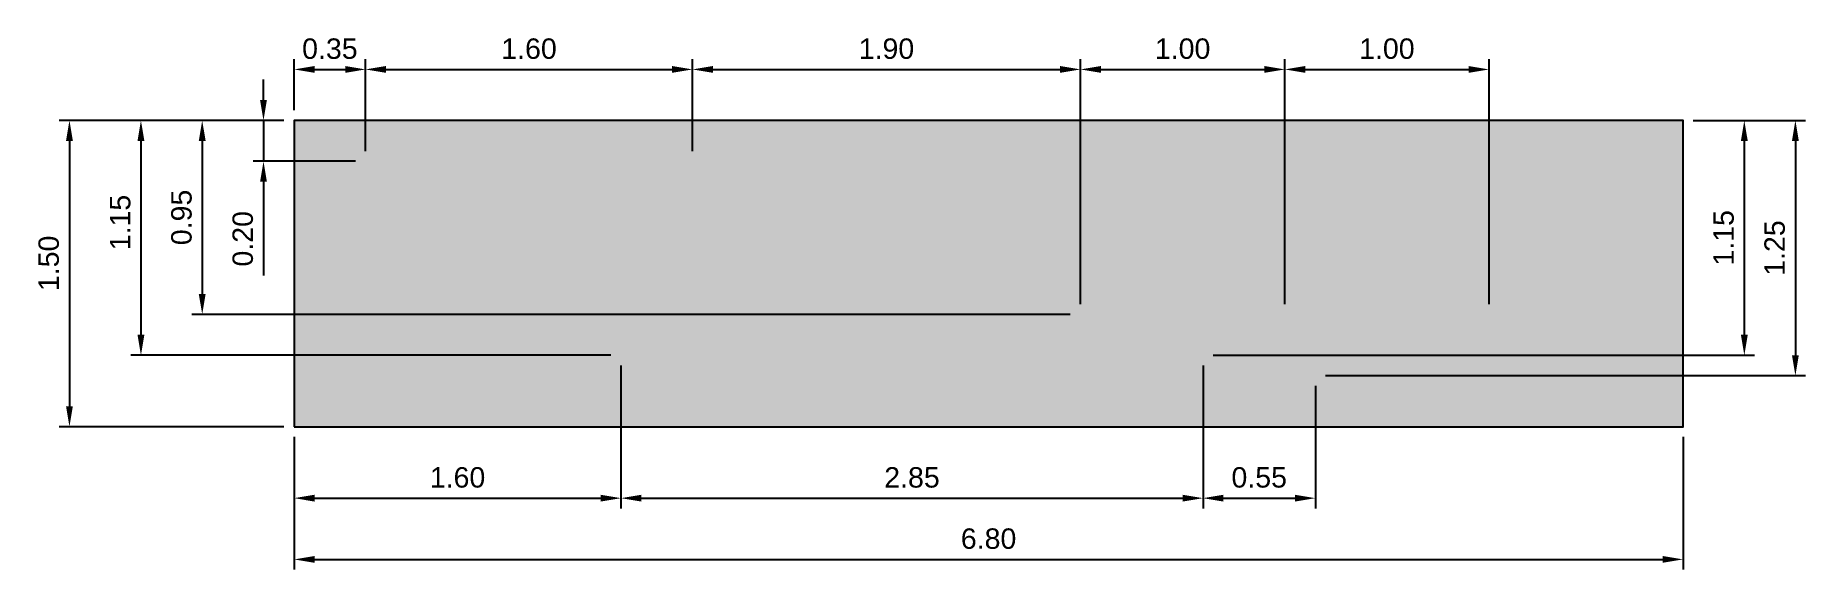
# Model space of a CAD drawing. Header units: inches. Extents: x -1.27 to 7.4, y -0.7 to 1.92.
import ezdxf

# ---------------------------------------------------------------- set-up
doc = ezdxf.new("R2010")
doc.units = ezdxf.units.IN
doc.layers.add('hrany', color=92, linetype='Continuous')
doc.layers.add('koty', color=5, linetype='Continuous')
doc.styles.get("Standard").update_dxf_attribs({"font": 'arial.ttf'})
doc.dimstyles.new('RadioStack_annotation_style', dxfattribs={"dimtxt": 0.1, "dimasz": 0.1, "dimexe": 0.05, "dimexo": 0.05, "dimgap": 0.05, "dimtad": 1, "dimzin": 1, "dimdsep": 46, "dimtxsty": 'Standard', "dimcen": 0.1, "dimclrd": 256, "dimadec": 0, "dimazin": 0, "dimtfac": 1, "dimtmove": 0, "dimatfit": 3, "dimfxl": 1, "dimarcsym": 0})

# ---------------------------------------------------------------- blocks, each defined once
blk = doc.blocks.new('*D3')
at = {"layer": 'Defpoints', "color": 0, "lineweight": -3, "transparency": 16777216}
for p in [(0, 1.5), (-1.1, 0), (0, 0)]:
    blk.add_point(p, dxfattribs=at)
at = {"layer": 'koty', "color": 0, "lineweight": -2, "transparency": 16777216}
for p, q in [((-0.05, 1.5), (-1.15, 1.5)), ((-0.05, 0), (-1.15, 0))]:
    blk.add_line(p, q, dxfattribs=at)
at = {"layer": 'koty', "lineweight": -2, "transparency": 16777216}
blk.add_line((-1.1, 1.4), (-1.1, 0.1), dxfattribs=at)
at = {"layer": 'koty', "lineweight": -3, "transparency": 16777216}
for points in [[(-1.1167, 1.4), (-1.0833, 1.4), (-1.1, 1.5)], [(-1.1167, 0.1), (-1.0833, 0.1), (-1.1, 0)]]:
    blk.add_solid(points, dxfattribs=at)
at = {"layer": 'koty', "color": 0, "lineweight": -3, "transparency": 16777216, "insert": (-1.2011, 0.8), "char_height": 0.1, "attachment_point": 5, "rotation": 90}
blk.add_mtext('1.50', dxfattribs=at)
blk = doc.blocks.new('*D9')
at = {"layer": 'Defpoints', "color": 0, "lineweight": -3, "transparency": 16777216}
for p in [(0, 1.5), (-0.15, 1.3), (0.35, 1.3)]:
    blk.add_point(p, dxfattribs=at)
at = {"layer": 'koty', "lineweight": -2, "transparency": 16777216}
for p, q in [((-0.15, 1.6), (-0.15, 1.7)), ((-0.15, 1.5), (-0.15, 1.3)), ((-0.15, 1.2), (-0.15, 0.7406))]:
    blk.add_line(p, q, dxfattribs=at)
at = {"layer": 'koty', "color": 0, "lineweight": -2, "transparency": 16777216}
for p, q in [((-0.05, 1.5), (-0.2, 1.5)), ((0.3, 1.3), (-0.2, 1.3))]:
    blk.add_line(p, q, dxfattribs=at)
at = {"layer": 'koty', "lineweight": -3, "transparency": 16777216}
for points in [[(-0.1667, 1.6), (-0.1333, 1.6), (-0.15, 1.5)], [(-0.1667, 1.2), (-0.1333, 1.2), (-0.15, 1.3)]]:
    blk.add_solid(points, dxfattribs=at)
at = {"layer": 'koty', "color": 0, "lineweight": -3, "transparency": 16777216, "insert": (-0.2511, 0.9203), "char_height": 0.1, "attachment_point": 5, "rotation": 90}
blk.add_mtext('0.20', dxfattribs=at)
blk = doc.blocks.new('*D10')
at = {"layer": 'Defpoints', "color": 0, "lineweight": -3, "transparency": 16777216}
for p in [(0, 1.5), (-0.75, 0.35), (1.6, 0.35)]:
    blk.add_point(p, dxfattribs=at)
at = {"layer": 'koty', "color": 0, "lineweight": -2, "transparency": 16777216}
for p, q in [((-0.05, 1.5), (-0.8, 1.5)), ((1.55, 0.35), (-0.8, 0.35))]:
    blk.add_line(p, q, dxfattribs=at)
at = {"layer": 'koty', "lineweight": -2, "transparency": 16777216}
blk.add_line((-0.75, 1.4), (-0.75, 0.45), dxfattribs=at)
at = {"layer": 'koty', "lineweight": -3, "transparency": 16777216}
for points in [[(-0.7667, 1.4), (-0.7333, 1.4), (-0.75, 1.5)], [(-0.7667, 0.45), (-0.7333, 0.45), (-0.75, 0.35)]]:
    blk.add_solid(points, dxfattribs=at)
at = {"layer": 'koty', "color": 0, "lineweight": -3, "transparency": 16777216, "insert": (-0.8511, 1), "char_height": 0.1, "attachment_point": 5, "rotation": 90}
blk.add_mtext('1.15', dxfattribs=at)
blk = doc.blocks.new('*D11')
at = {"layer": 'Defpoints', "color": 0, "lineweight": -3, "transparency": 16777216}
for p in [(0, 1.5), (-0.45, 0.55), (3.85, 0.55)]:
    blk.add_point(p, dxfattribs=at)
at = {"layer": 'koty', "color": 0, "lineweight": -2, "transparency": 16777216}
for p, q in [((-0.05, 1.5), (-0.5, 1.5)), ((3.8, 0.55), (-0.5, 0.55))]:
    blk.add_line(p, q, dxfattribs=at)
at = {"layer": 'koty', "lineweight": -2, "transparency": 16777216}
blk.add_line((-0.45, 1.4), (-0.45, 0.65), dxfattribs=at)
at = {"layer": 'koty', "lineweight": -3, "transparency": 16777216}
for points in [[(-0.4667, 1.4), (-0.4333, 1.4), (-0.45, 1.5)], [(-0.4667, 0.65), (-0.4333, 0.65), (-0.45, 0.55)]]:
    blk.add_solid(points, dxfattribs=at)
at = {"layer": 'koty', "color": 0, "lineweight": -3, "transparency": 16777216, "insert": (-0.5511, 1.025), "char_height": 0.1, "attachment_point": 5, "rotation": 90}
blk.add_mtext('0.95', dxfattribs=at)
blk = doc.blocks.new('*D12')
at = {"layer": 'Defpoints', "color": 0, "lineweight": -3, "transparency": 16777216}
for p in [(6.8, 1.5), (4.45, 0.35), (7.1, 0.35)]:
    blk.add_point(p, dxfattribs=at)
at = {"layer": 'koty', "color": 0, "lineweight": -2, "transparency": 16777216}
for p, q in [((6.85, 1.5), (7.15, 1.5)), ((4.5, 0.35), (7.15, 0.35))]:
    blk.add_line(p, q, dxfattribs=at)
at = {"layer": 'koty', "lineweight": -2, "transparency": 16777216}
blk.add_line((7.1, 1.4), (7.1, 0.45), dxfattribs=at)
at = {"layer": 'koty', "lineweight": -3, "transparency": 16777216}
for points in [[(7.0833, 1.4), (7.1167, 1.4), (7.1, 1.5)], [(7.0833, 0.45), (7.1167, 0.45), (7.1, 0.35)]]:
    blk.add_solid(points, dxfattribs=at)
at = {"layer": 'koty', "color": 0, "lineweight": -3, "transparency": 16777216, "insert": (6.9989, 0.925), "char_height": 0.1, "attachment_point": 5, "rotation": 90}
blk.add_mtext('1.15', dxfattribs=at)
blk = doc.blocks.new('*D13')
at = {"layer": 'Defpoints', "color": 0, "lineweight": -3, "transparency": 16777216}
for p in [(6.8, 1.5), (5, 0.25), (7.35, 0.25)]:
    blk.add_point(p, dxfattribs=at)
at = {"layer": 'koty', "color": 0, "lineweight": -2, "transparency": 16777216}
for p, q in [((6.85, 1.5), (7.4, 1.5)), ((5.05, 0.25), (7.4, 0.25))]:
    blk.add_line(p, q, dxfattribs=at)
at = {"layer": 'koty', "lineweight": -2, "transparency": 16777216}
blk.add_line((7.35, 1.4), (7.35, 0.35), dxfattribs=at)
at = {"layer": 'koty', "lineweight": -3, "transparency": 16777216}
for points in [[(7.3333, 1.4), (7.3667, 1.4), (7.35, 1.5)], [(7.3333, 0.35), (7.3667, 0.35), (7.35, 0.25)]]:
    blk.add_solid(points, dxfattribs=at)
at = {"layer": 'koty', "color": 0, "lineweight": -3, "transparency": 16777216, "insert": (7.2489, 0.875), "char_height": 0.1, "attachment_point": 5, "rotation": 90}
blk.add_mtext('1.25', dxfattribs=at)
blk = doc.blocks.new('*D14')
at = {"layer": 'Defpoints', "color": 0, "lineweight": -3, "transparency": 16777216}
for p in [(0.35, 1.75), (0, 1.5), (0.35, 1.3)]:
    blk.add_point(p, dxfattribs=at)
at = {"layer": 'koty', "color": 0, "lineweight": -2, "transparency": 16777216}
for p, q in [((0, 1.55), (0, 1.8)), ((0.35, 1.35), (0.35, 1.8))]:
    blk.add_line(p, q, dxfattribs=at)
at = {"layer": 'koty', "lineweight": -2, "transparency": 16777216}
blk.add_line((0.1, 1.75), (0.25, 1.75), dxfattribs=at)
at = {"layer": 'koty', "lineweight": -3, "transparency": 16777216}
for points in [[(0.1, 1.7667), (0.1, 1.7333), (0, 1.75)], [(0.25, 1.7667), (0.25, 1.7333), (0.35, 1.75)]]:
    blk.add_solid(points, dxfattribs=at)
at = {"layer": 'koty', "color": 0, "lineweight": -3, "transparency": 16777216, "insert": (0.175, 1.8511), "char_height": 0.1, "attachment_point": 5}
blk.add_mtext('0.35', dxfattribs=at)
blk = doc.blocks.new('*D15')
at = {"layer": 'Defpoints', "color": 0, "lineweight": -3, "transparency": 16777216}
for p in [(1.95, 1.75), (0.35, 1.3), (1.95, 1.3)]:
    blk.add_point(p, dxfattribs=at)
at = {"layer": 'koty', "color": 0, "lineweight": -2, "transparency": 16777216}
for p, q in [((0.35, 1.35), (0.35, 1.8)), ((1.95, 1.35), (1.95, 1.8))]:
    blk.add_line(p, q, dxfattribs=at)
at = {"layer": 'koty', "lineweight": -2, "transparency": 16777216}
blk.add_line((0.45, 1.75), (1.85, 1.75), dxfattribs=at)
at = {"layer": 'koty', "lineweight": -3, "transparency": 16777216}
for points in [[(0.45, 1.7667), (0.45, 1.7333), (0.35, 1.75)], [(1.85, 1.7667), (1.85, 1.7333), (1.95, 1.75)]]:
    blk.add_solid(points, dxfattribs=at)
at = {"layer": 'koty', "color": 0, "lineweight": -3, "transparency": 16777216, "insert": (1.15, 1.8511), "char_height": 0.1, "attachment_point": 5}
blk.add_mtext('1.60', dxfattribs=at)
blk = doc.blocks.new('*D16')
at = {"layer": 'Defpoints', "color": 0, "lineweight": -3, "transparency": 16777216}
for p in [(1.95, 1.75), (3.85, 1.75), (3.85, 0.55)]:
    blk.add_point(p, dxfattribs=at)
at = {"layer": 'koty', "lineweight": -2, "transparency": 16777216}
blk.add_line((2.05, 1.75), (3.75, 1.75), dxfattribs=at)
at = {"layer": 'koty', "color": 0, "lineweight": -2, "transparency": 16777216}
blk.add_line((3.85, 0.6), (3.85, 1.8), dxfattribs=at)
at = {"layer": 'koty', "lineweight": -3, "transparency": 16777216}
for points in [[(2.05, 1.7667), (2.05, 1.7333), (1.95, 1.75)], [(3.75, 1.7667), (3.75, 1.7333), (3.85, 1.75)]]:
    blk.add_solid(points, dxfattribs=at)
at = {"layer": 'koty', "color": 0, "lineweight": -3, "transparency": 16777216, "insert": (2.9, 1.8511), "char_height": 0.1, "attachment_point": 5}
blk.add_mtext('1.90', dxfattribs=at)
blk = doc.blocks.new('*D17')
at = {"layer": 'Defpoints', "color": 0, "lineweight": -3, "transparency": 16777216}
for p in [(4.85, 1.75), (3.85, 0.55), (4.85, 0.55)]:
    blk.add_point(p, dxfattribs=at)
at = {"layer": 'koty', "color": 0, "lineweight": -2, "transparency": 16777216}
for p, q in [((3.85, 0.6), (3.85, 1.8)), ((4.85, 0.6), (4.85, 1.8))]:
    blk.add_line(p, q, dxfattribs=at)
at = {"layer": 'koty', "lineweight": -2, "transparency": 16777216}
blk.add_line((3.95, 1.75), (4.75, 1.75), dxfattribs=at)
at = {"layer": 'koty', "lineweight": -3, "transparency": 16777216}
for points in [[(3.95, 1.7667), (3.95, 1.7333), (3.85, 1.75)], [(4.75, 1.7667), (4.75, 1.7333), (4.85, 1.75)]]:
    blk.add_solid(points, dxfattribs=at)
at = {"layer": 'koty', "color": 0, "lineweight": -3, "transparency": 16777216, "insert": (4.35, 1.8511), "char_height": 0.1, "attachment_point": 5}
blk.add_mtext('1.00', dxfattribs=at)
blk = doc.blocks.new('*D18')
at = {"layer": 'Defpoints', "color": 0, "lineweight": -3, "transparency": 16777216}
for p in [(5.85, 1.75), (4.85, 0.55), (5.85, 0.55)]:
    blk.add_point(p, dxfattribs=at)
at = {"layer": 'koty', "color": 0, "lineweight": -2, "transparency": 16777216}
for p, q in [((4.85, 0.6), (4.85, 1.8)), ((5.85, 0.6), (5.85, 1.8))]:
    blk.add_line(p, q, dxfattribs=at)
at = {"layer": 'koty', "lineweight": -2, "transparency": 16777216}
blk.add_line((4.95, 1.75), (5.75, 1.75), dxfattribs=at)
at = {"layer": 'koty', "lineweight": -3, "transparency": 16777216}
for points in [[(4.95, 1.7667), (4.95, 1.7333), (4.85, 1.75)], [(5.75, 1.7667), (5.75, 1.7333), (5.85, 1.75)]]:
    blk.add_solid(points, dxfattribs=at)
at = {"layer": 'koty', "color": 0, "lineweight": -3, "transparency": 16777216, "insert": (5.35, 1.8511), "char_height": 0.1, "attachment_point": 5}
blk.add_mtext('1.00', dxfattribs=at)
blk = doc.blocks.new('*D19')
at = {"layer": 'Defpoints', "color": 0, "lineweight": -3, "transparency": 16777216}
for p in [(1.6, 0.35), (0, 0), (1.6, -0.35)]:
    blk.add_point(p, dxfattribs=at)
at = {"layer": 'koty', "color": 0, "lineweight": -2, "transparency": 16777216}
for p, q in [((1.6, 0.3), (1.6, -0.4)), ((0, -0.05), (0, -0.4))]:
    blk.add_line(p, q, dxfattribs=at)
at = {"layer": 'koty', "lineweight": -2, "transparency": 16777216}
blk.add_line((0.1, -0.35), (1.5, -0.35), dxfattribs=at)
at = {"layer": 'koty', "lineweight": -3, "transparency": 16777216}
for points in [[(0.1, -0.3333), (0.1, -0.3667), (0, -0.35)], [(1.5, -0.3333), (1.5, -0.3667), (1.6, -0.35)]]:
    blk.add_solid(points, dxfattribs=at)
at = {"layer": 'koty', "color": 0, "lineweight": -3, "transparency": 16777216, "insert": (0.8, -0.2489), "char_height": 0.1, "attachment_point": 5}
blk.add_mtext('1.60', dxfattribs=at)
blk = doc.blocks.new('*D20')
at = {"layer": 'Defpoints', "color": 0, "lineweight": -3, "transparency": 16777216}
for p in [(1.6, 0.35), (4.45, 0.15), (4.45, -0.35)]:
    blk.add_point(p, dxfattribs=at)
at = {"layer": 'koty', "color": 0, "lineweight": -2, "transparency": 16777216}
for p, q in [((1.6, 0.3), (1.6, -0.4)), ((4.45, 0.1), (4.45, -0.4))]:
    blk.add_line(p, q, dxfattribs=at)
at = {"layer": 'koty', "lineweight": -2, "transparency": 16777216}
blk.add_line((1.7, -0.35), (4.35, -0.35), dxfattribs=at)
at = {"layer": 'koty', "lineweight": -3, "transparency": 16777216}
for points in [[(1.7, -0.3333), (1.7, -0.3667), (1.6, -0.35)], [(4.35, -0.3333), (4.35, -0.3667), (4.45, -0.35)]]:
    blk.add_solid(points, dxfattribs=at)
at = {"layer": 'koty', "color": 0, "lineweight": -3, "transparency": 16777216, "insert": (3.025, -0.2489), "char_height": 0.1, "attachment_point": 5}
blk.add_mtext('2.85', dxfattribs=at)
blk = doc.blocks.new('*D21')
at = {"layer": 'Defpoints', "color": 0, "lineweight": -3, "transparency": 16777216}
for p in [(4.45, 0.35), (5, 0.25), (5, -0.35)]:
    blk.add_point(p, dxfattribs=at)
at = {"layer": 'koty', "color": 0, "lineweight": -2, "transparency": 16777216}
for p, q in [((4.45, 0.3), (4.45, -0.4)), ((5, 0.2), (5, -0.4))]:
    blk.add_line(p, q, dxfattribs=at)
at = {"layer": 'koty', "lineweight": -2, "transparency": 16777216}
blk.add_line((4.55, -0.35), (4.9, -0.35), dxfattribs=at)
at = {"layer": 'koty', "lineweight": -3, "transparency": 16777216}
for points in [[(4.55, -0.3333), (4.55, -0.3667), (4.45, -0.35)], [(4.9, -0.3333), (4.9, -0.3667), (5, -0.35)]]:
    blk.add_solid(points, dxfattribs=at)
at = {"layer": 'koty', "color": 0, "lineweight": -3, "transparency": 16777216, "insert": (4.725, -0.2489), "char_height": 0.1, "attachment_point": 5}
blk.add_mtext('0.55', dxfattribs=at)
blk = doc.blocks.new('*D22')
at = {"layer": 'Defpoints', "color": 0, "lineweight": -3, "transparency": 16777216}
for p in [(0, 0), (6.8, 0), (6.8, -0.65)]:
    blk.add_point(p, dxfattribs=at)
at = {"layer": 'koty', "color": 0, "lineweight": -2, "transparency": 16777216}
for p, q in [((0, -0.05), (0, -0.7)), ((6.8, -0.05), (6.8, -0.7))]:
    blk.add_line(p, q, dxfattribs=at)
at = {"layer": 'koty', "lineweight": -2, "transparency": 16777216}
blk.add_line((0.1, -0.65), (6.7, -0.65), dxfattribs=at)
at = {"layer": 'koty', "lineweight": -3, "transparency": 16777216}
for points in [[(0.1, -0.6333), (0.1, -0.6667), (0, -0.65)], [(6.7, -0.6333), (6.7, -0.6667), (6.8, -0.65)]]:
    blk.add_solid(points, dxfattribs=at)
at = {"layer": 'koty', "color": 0, "lineweight": -3, "transparency": 16777216, "insert": (3.4, -0.5489), "char_height": 0.1, "attachment_point": 5}
blk.add_mtext('6.80', dxfattribs=at)

msp = doc.modelspace()

# ---------------------------------------------------------------- hatches: boundary and pattern name
at = {"layer": 'hrany', "lineweight": -3}
h = msp.add_hatch(color=256, dxfattribs=at)
h.dxf.hatch_style = 1
h.paths.add_polyline_path([(6.8, 0), (6.8, 1.5), (0, 1.5), (0, 0)])

# ---------------------------------------------------------------- linework, layer by layer
msp.add_lwpolyline([(0, 0), (6.8, 0), (6.8, 1.5), (0, 1.5)], close=True, dxfattribs=at)

# ---------------------------------------------------------------- dimensions: what is measured, and where the dimension line sits
at = {"layer": 'koty', "lineweight": -3}
dim = msp.add_linear_dim(base=(0.35, 1.75), p1=(0, 1.5), p2=(0.35, 1.3), dimstyle='RadioStack_annotation_style', dxfattribs=at)
dim.commit()
dim.dimension.update_dxf_attribs({"geometry": '*D14', "text_midpoint": (0.175, 1.75), "dimtype": 160})
for base, p1, p2, picture, middle in [((1.95, 1.75), (0.35, 1.3), (1.95, 1.3), '*D15', (1.15, 1.8511)), ((3.85, 1.75), (1.95, 1.75), (3.85, 0.55), '*D16', (2.9, 1.8511)), ((4.85, 1.75), (3.85, 0.55), (4.85, 0.55), '*D17', (4.35, 1.8511)), ((5.85, 1.75), (4.85, 0.55), (5.85, 0.55), '*D18', (5.35, 1.8511)), ((1.6, -0.35), (0, 0), (1.6, 0.35), '*D19', (0.8, -0.2489)), ((4.45, -0.35), (1.6, 0.35), (4.45, 0.15), '*D20', (3.025, -0.2489)), ((5, -0.35), (4.45, 0.35), (5, 0.25), '*D21', (4.725, -0.2489)), ((6.8, -0.65), (0, 0), (6.8, 0), '*D22', (3.4, -0.5489))]:
    dim = msp.add_linear_dim(base=base, p1=p1, p2=p2, dimstyle='RadioStack_annotation_style', dxfattribs=at)
    dim.commit()
    dim.dimension.update_dxf_attribs({"geometry": picture, "text_midpoint": middle})
for base, p2, picture, middle in [((-0.15, 1.3), (0.35, 1.3), '*D9', (-0.15, 0.9203)), ((-1.1, 0), (0, 0), '*D3', (-1.1, 0.8)), ((-0.75, 0.35), (1.6, 0.35), '*D10', (-0.75, 1))]:
    dim = msp.add_linear_dim(base=base, p1=(0, 1.5), p2=p2, angle=90, dimstyle='RadioStack_annotation_style', dxfattribs=at)
    dim.commit()
    dim.dimension.update_dxf_attribs({"geometry": picture, "text_midpoint": middle, "dimtype": 160})
for base, p1, p2, picture, middle in [((-0.45, 0.55), (0, 1.5), (3.85, 0.55), '*D11', (-0.5511, 1.025)), ((7.1, 0.35), (6.8, 1.5), (4.45, 0.35), '*D12', (6.9989, 0.925)), ((7.35, 0.25), (6.8, 1.5), (5, 0.25), '*D13', (7.2489, 0.875))]:
    dim = msp.add_linear_dim(base=base, p1=p1, p2=p2, angle=90, dimstyle='RadioStack_annotation_style', dxfattribs=at)
    dim.commit()
    dim.dimension.update_dxf_attribs({"geometry": picture, "text_midpoint": middle})

doc.saveas('drawing.dxf')
